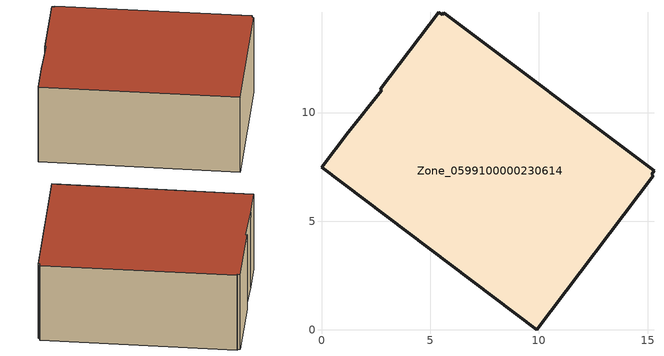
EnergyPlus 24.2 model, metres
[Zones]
Zone_0599100000230614
 floor ground (C_G): 1.22,9.1 2.77,11.03 2.71,11.07 5.39,14.62 5.55,14.51 5.62,14.59 15.29,7.32 15.18,7.17 15.27,7.1 9.9,0 0,7.48 z1.49
 wall outside (C_F): 2.77,11.03 1.22,9.1 0,7.48 9.9,0 15.27,7.1 15.18,7.17 15.29,7.32 5.62,14.59 5.55,14.51 5.39,14.62 2.71,11.07 2.77,11.03 z1.49:6.95
 roof outside (C_R): 15.29,7.32 5.62,14.59 5.55,14.51 5.39,14.62 2.71,11.07 2.77,11.03 1.22,9.1 0,7.48 9.9,0 15.27,7.1 15.18,7.17 z6.95
[BUILDING]
Pand.0599100000230614: North Axis=0; Terrain=City; Loads Convergence Tolerance Value=0.04; Temperature Convergence Tolerance Value=0.4; Solar Distribution=FullExterior; Maximum Number of Warmup Days=25; Minimum Number of Warmup Days=1
[Site:Location]
Rotterdam.The.Hague.AP_ZH_NLD Design_Conditions: Latitude=51.96; Longitude=4.45; Time Zone=1; Elevation=-4.5
[SITE:GROUNDTEMPERATURE:BUILDINGSURFACE]
18, 18, 18, 18, 18, 18, 18, 18, 18, 18, 18, 18
[MATERIAL] Thermal Absorptance=0.9; Solar Absorptance=0.7; Visible Absorptance=0.7
Name | Roughness | Thickness | Conductivity | Density | Specific Heat
G.D.1975-1991 | MediumSmooth | 0.15 | 0.288461 | 540 | 1210
F.D.1975-1991 | Rough | 0.3 | 0.230769 | 1920 | 840
R.D.1975-1991 | MediumRough | 0.2 | 0.153846 | 1500 | 1000
[CONSTRUCTION]
C_G: G.D.1975-1991
C_F: F.D.1975-1991
C_R: R.D.1975-1991
[ZONE]
Zone_0599100000230614: Type=1; Multiplier=1; Ceiling Height=Autocalculate; Volume=Autocalculate; Floor Area=autocalculate; Part of Total Floor Area=Yes
[ZONEINFILTRATION:DESIGNFLOWRATE]
Infil_Zone_0599100000230614: Zone or ZoneList or Space or SpaceList=Zone_0599100000230614; Schedule=AlwaysOn; Design Flow Rate Calculation Method=Flow/Area; Flow Rate per Floor Area=0.0042; Constant Term Coefficient=1; Temperature Term Coefficient=0; Velocity Term Coefficient=0; Velocity Squared Term Coefficient=0
[HVACTEMPLATE:ZONE:IDEALLOADSAIRSYSTEM]
Zone_0599100000230614: Maximum Heating Supply Air Temperature=50; Minimum Cooling Supply Air Temperature=13; Maximum Heating Supply Air Humidity Ratio=0.0156; Minimum Cooling Supply Air Humidity Ratio=0.0077; Heating Limit=NoLimit; Cooling Limit=NoLimit; Dehumidification Control Type=ConstantSensibleHeatRatio; Cooling Sensible Heat Ratio=0.7; Dehumidification Setpoint=60; Humidification Control Type=None; Humidification Setpoint=30; Outdoor Air Method=None; Outdoor Air Flow Rate per Person=0.00944; Outdoor Air Flow Rate per Zone Floor Area=0; Outdoor Air Flow Rate per Zone=0; Demand Controlled Ventilation Type=None; Outdoor Air Economizer Type=NoEconomizer; Heat Recovery Type=None; Sensible Heat Recovery Effectiveness=0.7; Latent Heat Recovery Effectiveness=0.65
[ZONECONTROL:THERMOSTAT]
ThermostatControl_Zone_0599100000230614: Zone or ZoneList=Zone_0599100000230614; Control Type Schedule=DualSetpointControlType; Control 1=Thermostat_Zone_0599100000230614; Temperature Difference Between Cutout And Setpoint=0
[THERMOSTATSETPOINT:DUALSETPOINT]
Thermostat_Zone_0599100000230614: Heating Setpoint Temperature Schedule=HeatingSetpoint_Zone_0599100000230614; Cooling Setpoint Temperature Schedule=CoolingSetpoint_Zone_0599100000230614
[SCHEDULE:COMPACT]
HeatingSetpoint_Zone_0599100000230614: Through: 12/31, For: AllDays, Until: 24:00, 21
CoolingSetpoint_Zone_0599100000230614: Through: 12/31, For: AllDays, Until: 24:00, 24
DualSetpointControlType: Through: 12/31, For: AllDays, Until: 24:00, 4
AlwaysOn: Through: 12/31, For: AllDays, Until: 24:00, 1
